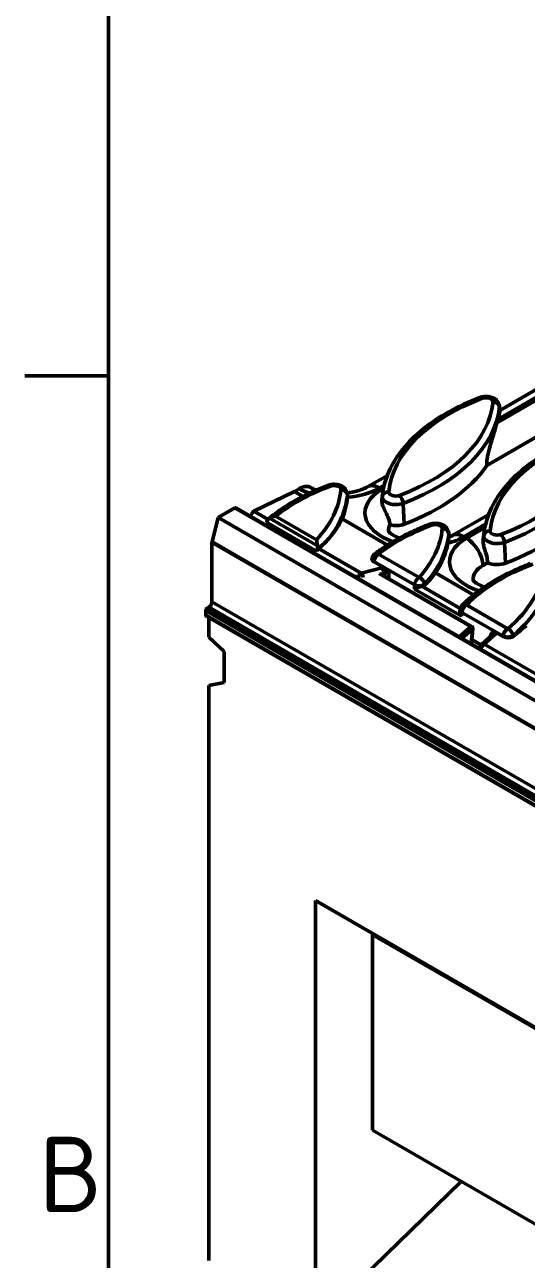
# Model space of a CAD drawing. Header units: millimetres. Extents: x 0 to 2219, y -32 to 1188.
# Drawn here: x 32.2 to 78.9, y 214.9 to 329.6 of the extents above; entities that cross this region are included whole.
import ezdxf

# ---------------------------------------------------------------- set-up
doc = ezdxf.new("R2010")
doc.units = ezdxf.units.MM
doc.header["$LTSCALE"] = 2
doc.layers.get('0').update_dxf_attribs({"lineweight": 50})
for name, color, linetype, lineweight in [('Rahmen (ISO)', 7, 'Continuous', 50), ('Sichtbar (ISO)', 7, 'Continuous', 50), ('Sichtbar schmal (ISO)', 7, 'Continuous', 50)]:
    doc.layers.add(name, color=color, linetype=linetype, lineweight=lineweight)
doc.styles.add('Notiztext (DIN)', font='isocpeur.ttf')

# ---------------------------------------------------------------- blocks, each defined once
blk = doc.blocks.new('Ränder Standardrahmen')
at = {"layer": 'Rahmen (ISO)'}
blk.add_line((20, 148.5), (16.1, 148.5), dxfattribs=at)
at = {"layer": 'Rahmen (ISO)', "flags": 128}
blk.add_lwpolyline([(20, 20), (20, 574), (821, 574), (821, 20), (20, 20)], dxfattribs=at)
at = {"layer": 'Rahmen (ISO)', "insert": (16.753, 109.625), "char_height": 3.5, "attachment_point": 7, "style": 'Notiztext (DIN)'}
blk.add_mtext('B', dxfattribs=at)

msp = doc.modelspace()

# ---------------------------------------------------------------- linework, layer by layer
at = {"layer": 'Sichtbar (ISO)'}
for p, q in [((76.395, 293.7843), (80.0741, 295.9084)), ((76.3517, 294.1874), (76.4021, 293.7183)), ((75.1742, 288.6447), (79.963, 291.4095)), ((64.0957, 286.6833), (65.932, 287.7434)), ((53.5253, 284.4004), (57.2826, 286.244)), ((57.2826, 286.244), (57.7159, 286.4942)), ((57.2826, 286.244), (58.0771, 285.7853)), ((62.2096, 286.0224), (62.2324, 285.81)), ((65.467, 285.8496), (65.4294, 285.4991)), ((51.737, 284.7101), (50.1813, 283.812)), ((193.2583, 203.0704), (51.837, 284.72)), ((50.1813, 283.812), (49.6229, 281.5551)), ((50.1813, 283.812), (191.6027, 202.1623)), ((53.2218, 283.9205), (53.2224, 283.9283)), ((61.7113, 283.6871), (65.9301, 281.2514)), ((71.9525, 282.1472), (75.3601, 284.1146)), ((71.6377, 282.3935), (71.6845, 281.9576)), ((49.6156, 281.4993), (49.6156, 275.9736)), ((74.8951, 282.2207), (74.8534, 281.8318)), ((64.4989, 279.9657), (64.5056, 280.0134)), ((64.5057, 280.0134), (64.5057, 280.0135)), ((64.6741, 279.7069), (65.609, 279.1672)), ((74.8346, 279.3764), (75.2489, 279.6156)), ((62.9047, 278.33), (63.0514, 278.3665)), ((73.7779, 273.6991), (65.291, 278.599)), ((70.3985, 278.6716), (73.9591, 276.6158)), ((49.05, 275.1571), (49.05, 274.7348)), ((49.0914, 274.6433), (190.5127, 192.9936)), ((49.3328, 275.4837), (49.1914, 275.402)), ((49.3328, 272.6995), (49.3328, 274.5039)), ((72.6806, 275.1984), (72.6912, 275.2792)), ((73.7584, 272.0637), (73.8772, 273.5095)), ((49.3328, 272.6995), (50.747, 271.3778)), ((73.7915, 272.4668), (74.6327, 271.9811)), ((75.7351, 272.9691), (74.6502, 271.9978)), ((76.1017, 273.1092), (76.7024, 272.7624)), ((50.747, 271.3778), (50.747, 268.4691)), ((74.5205, 271.7524), (74.5047, 271.6328)), ((50.747, 268.4691), (49.3328, 268.1969)), ((49.3328, 214.7364), (49.3328, 268.1969)), ((59.2323, 248.2127), (110.9925, 218.3289)), ((59.2323, 205.7549), (59.2323, 248.2127)), ((64.5557, 245.0325), (64.5557, 226.8497)), ((64.5557, 226.8497), (110.9925, 200.0394)), ((60.5632, 210.2121), (72.7973, 222.0914))]:
    msp.add_line(p, q, dxfattribs=at)
for centre, radius, start, end in [((65.0998, 279.9302), 0.6, 127.94478, 172.018483), ((73.2864, 275.2036), 0.6, 135.266587, 172.469039), ((73.6779, 273.5259), 0.2, 355.303068, 60), ((74.917, 271.6998), 0.4, 131.837104, 172.449087)]:
    msp.add_arc(centre, radius, start, end, dxfattribs=at)
for centre, major_axis, ratio, start_param, end_param in [((56.4955, 294.5404), (19.91, 0), 0.57735027, 6.11489772, 6.14293155), ((56.4955, 292.9074), (20.085, 0), 0.57735027, 5.29210017, 5.90675937), ((51.737, 284.5468), (0.1, 0.1732), 0.57735027, 0, 0.78539816), ((42.3534, 286.3754), (19.91, 0), 0.57735027, 6.04713567, 6.22450266), ((62.1664, 283.8597), (-0.1295, -2.2667), 0.03196417, 3.74360457, 3.76591907), ((65.9236, 289.2785), (20.085, 0), 0.57735027, 5.29210017, 5.90675937), ((53.5042, 284.0625), (0.2, 0.3464), 0.57735027, 0.7104707, 2.26892803), ((42.4455, 287.0578), (-19.832, 1.2008), 0.53261237, 2.74381871, 2.93216028), ((69.2406, 282.6061), (-3.2, 0), 0.57735027, 5.99632128, 6.31822896), ((66.7062, 283.9038), (-1.445, 0), 0.57735027, 1.19161899, 2.15050752), ((49.7571, 281.5809), (-0.1, -0.1732), 0.57735027, 5.17603659, 5.49778714), ((51.8251, 284.7659), (10.167, 1.2667), 0.64815272, 5.48652558, 5.64526018), ((51.7815, 282.7465), (19.91, 0), 0.57735027, 5.92080953, 6.16836405), ((77.0973, 278.07), (-3.2, 0), 0.57735027, 5.49778714, 6.31822896), ((76.1343, 280.2749), (-1.445, 0), 0.57735027, 0.91132209, 2.15050752), ((51.8737, 283.2927), (-19.8466, 1.2017), 0.53261237, 2.68529338, 2.80544828), ((49.3328, 275.8103), (-0.2, -0.3464), 0.57735027, 0.78539816, 2.35619449), ((49.1914, 275.2388), (-0.1, -0.1732), 0.57735027, 3.92699082, 5.49778714), ((49.1914, 274.8165), (-0.1, -0.1732), 0.57735027, 5.49778714, 6.28318531), ((61.3019, 279.5277), (-19.8612, 1.2026), 0.53261237, 2.56640193, 2.68569401), ((59.565, 243.015), (3.9364, 4.6029), 0.66653171, 5.62113306, 5.64315306)]:
    msp.add_ellipse(centre, major_axis=major_axis, ratio=ratio, start_param=start_param, end_param=end_param, dxfattribs=at)
for points, knots in [([(76.3517, 294.1874), (76.3417, 294.2802), (76.3157, 294.3694), (76.2377, 294.538), (76.1836, 294.6149), (76.0491, 294.7622), (75.9656, 294.826), (75.7667, 294.9443), (75.6487, 294.9904), (75.3953, 295.057), (75.2591, 295.0741), (74.9874, 295.0767), (74.852, 295.0624), (74.6583, 295.0163), (74.5976, 294.998), (74.5379, 294.9754)], [0.84730152, 0.84730152, 0.84730152, 0.84730152, 1.04618125, 1.04618125, 1.27053191, 1.27053191, 1.55604408, 1.55604408, 1.92906516, 1.92906516, 2.33958728, 2.33958728, 2.74695421, 2.74695421, 2.93590568, 2.93590568, 2.93590568, 2.93590568]), ([(74.5379, 294.9754), (73.5131, 294.588), (72.5481, 294.1445), (70.7698, 293.1578), (69.9564, 292.6146), (68.5092, 291.4427), (67.8753, 290.814), (66.8117, 289.4877), (66.3821, 288.7898), (65.7499, 287.3468), (65.5478, 286.6017), (65.467, 285.8496)], [2.93590568, 2.93590568, 2.93590568, 2.93590568, 3.121742036, 3.121742036, 3.307578392, 3.307578392, 3.493414749, 3.493414749, 3.679251105, 3.679251105, 3.865087461, 3.865087461, 3.865087461, 3.865087461]), ([(76.3973, 293.6793), (76.3949, 293.6712), (76.3924, 293.6628), (76.351, 293.5174), (76.3006, 293.3054), (76.2332, 293.0284), (76.2218, 292.9818), (76.21, 292.9334)], [0.709582647, 0.709582647, 0.709582647, 0.709582647, 0.73010989, 0.73010989, 1.054656499, 1.054656499, 1.116700016, 1.116700016, 1.116700016, 1.116700016]), ([(76.1242, 292.615), (76.0448, 292.3457), (75.9484, 292.0204), (75.7121, 291.2345), (75.5671, 290.7625), (75.3531, 289.9742), (75.2559, 289.5886), (75.1904, 289.1416), (75.1776, 289.0291), (75.1665, 288.8219), (75.1675, 288.7266), (75.1742, 288.6447)], [-1.17413138, -1.17413138, -1.17413138, -1.17413138, -0.82821986, -0.82821986, -0.41657877, -0.41657877, -0.15549961, -0.15549961, -0.07774981, -0.07774981, -0.0059838, -0.0059838, -0.0059838, -0.0059838]), ([(83.9659, 291.3465), (82.9411, 290.9591), (81.9762, 290.5156), (80.1979, 289.5289), (79.3845, 288.9857), (77.9373, 287.8138), (77.3034, 287.1852), (76.2398, 285.8588), (75.8102, 285.1609), (75.178, 283.718), (74.9759, 282.9728), (74.8951, 282.2207)], [2.93590568, 2.93590568, 2.93590568, 2.93590568, 3.121742036, 3.121742036, 3.307578392, 3.307578392, 3.493414749, 3.493414749, 3.679251105, 3.679251105, 3.865087461, 3.865087461, 3.865087461, 3.865087461]), ([(60.3957, 286.8104), (59.9696, 286.6493), (59.5537, 286.4786), (58.7451, 286.1185), (58.3523, 285.9291), (57.5919, 285.5329), (57.2244, 285.326), (56.5168, 284.8955), (56.1767, 284.6719), (55.526, 284.2092), (55.2153, 283.97), (54.9203, 283.7236)], [2.93590568, 2.93590568, 2.93590568, 2.93590568, 3.013185639, 3.013185639, 3.090465597, 3.090465597, 3.167745556, 3.167745556, 3.245025515, 3.245025515, 3.322305474, 3.322305474, 3.322305474, 3.322305474]), ([(57.7159, 286.4942), (57.812, 286.5497), (57.917, 286.5993), (58.1225, 286.6708), (58.2231, 286.6926), (58.4007, 286.7103), (58.494, 286.7077), (58.6568, 286.6762), (58.7278, 286.6508), (58.7896, 286.6187)], [0.814738354, 0.814738354, 0.814738354, 0.814738354, 0.916662591, 0.916662591, 1.018586827, 1.018586827, 1.120511472, 1.120511472, 1.208968577, 1.208968577, 1.208968577, 1.208968577]), ([(58.7896, 286.6188), (58.8707, 286.5765), (58.9595, 286.5347), (59.1455, 286.456), (59.2421, 286.419), (59.344, 286.3841)], [4.764039877, 4.764039877, 4.764039877, 4.764039877, 4.865549494, 4.865549494, 4.961674136, 4.961674136, 4.961674136, 4.961674136]), ([(62.2096, 286.0224), (62.1996, 286.1152), (62.1735, 286.2044), (62.0956, 286.3731), (62.0415, 286.4499), (61.907, 286.5973), (61.8235, 286.6611), (61.6245, 286.7794), (61.5065, 286.8254), (61.2531, 286.892), (61.117, 286.9091), (60.8453, 286.9118), (60.7099, 286.8974), (60.5162, 286.8514), (60.4555, 286.833), (60.3957, 286.8104)], [0.84730152, 0.84730152, 0.84730152, 0.84730152, 1.04618125, 1.04618125, 1.27053191, 1.27053191, 1.55604408, 1.55604408, 1.92906516, 1.92906516, 2.33958728, 2.33958728, 2.74695421, 2.74695421, 2.93590568, 2.93590568, 2.93590568, 2.93590568]), ([(62.1947, 286.113), (62.2148, 286.1154), (62.2349, 286.1178), (62.4438, 286.144), (62.628, 286.1753), (62.9803, 286.2512), (63.1484, 286.2957), (63.4628, 286.3948), (63.609, 286.4494), (63.874, 286.5639), (63.9928, 286.6239), (64.0957, 286.6833)], [5.696682719, 5.696682719, 5.696682719, 5.696682719, 5.71180925, 5.71180925, 5.854653264, 5.854653264, 5.997497278, 5.997497278, 6.140341293, 6.140341293, 6.283185307, 6.283185307, 6.283185307, 6.283185307]), ([(66.1713, 283.1288), (66.1573, 283.3329), (66.1102, 283.531), (65.9736, 283.9233), (65.8819, 284.1154), (65.7102, 284.4595), (65.6315, 284.6111), (65.5062, 284.8975), (65.4602, 285.0265), (65.4179, 285.2434), (65.4123, 285.3306), (65.4205, 285.4133)], [-2.90382517, -2.90382517, -2.90382517, -2.90382517, -2.752381467, -2.752381467, -2.589275476, -2.589275476, -2.452749211, -2.452749211, -2.330195852, -2.330195852, -2.239932197, -2.239932197, -2.239932197, -2.239932197]), ([(54.6613, 283.3945), (54.7022, 283.4688), (54.7508, 283.543), (54.8503, 283.6623), (54.9153, 283.7237), (54.9794, 283.7683)], [0.028092156, 0.028092156, 0.028092156, 0.028092156, 0.086940695, 0.086940695, 0.145514477, 0.145514477, 0.145514477, 0.145514477]), ([(54.9794, 283.7683), (55.0169, 283.7938), (55.0573, 283.8165), (55.1643, 283.8665), (55.2337, 283.89), (55.3782, 283.9245), (55.454, 283.9351), (55.5306, 283.9389), (55.5315, 283.9389), (55.5325, 283.9389)], [0.399657719, 0.399657719, 0.399657719, 0.399657719, 0.435350029, 0.435350029, 0.490202578, 0.490202578, 0.547078004, 0.547078004, 0.547797067, 0.547797067, 0.547797067, 0.547797067]), ([(69.8238, 283.1816), (69.4337, 283.0341), (69.0522, 282.8785), (68.3084, 282.5517), (67.946, 282.3805), (67.2422, 282.0233), (66.9008, 281.8372), (66.2404, 281.4509), (65.9215, 281.2507), (65.3077, 280.8368), (65.0129, 280.6232), (64.7309, 280.4033)], [2.93590568, 2.93590568, 2.93590568, 2.93590568, 3.006651215, 3.006651215, 3.07739675, 3.07739675, 3.148142285, 3.148142285, 3.21888782, 3.21888782, 3.289633355, 3.289633355, 3.289633355, 3.289633355]), ([(66.0288, 282.5636), (66.0288, 282.5636), (66.029, 282.5631), (66.0341, 282.5536), (66.0625, 282.5058), (66.206, 282.3653), (66.3161, 282.2763), (66.6186, 282.091), (66.8115, 281.9946), (67.0364, 281.9078)], [4.199062849, 4.199062849, 4.199062849, 4.199062849, 4.225686896, 4.225686896, 4.459788342, 4.459788342, 4.682621142, 4.682621142, 4.908432962, 4.908432962, 4.908432962, 4.908432962]), ([(71.6377, 282.3935), (71.6277, 282.4864), (71.6016, 282.5756), (71.5237, 282.7442), (71.4696, 282.8211), (71.3351, 282.9684), (71.2515, 283.0322), (71.0526, 283.1505), (70.9346, 283.1965), (70.6812, 283.2631), (70.5451, 283.2803), (70.2734, 283.2829), (70.138, 283.2685), (69.9443, 283.2225), (69.8836, 283.2042), (69.8238, 283.1816)], [0.84730152, 0.84730152, 0.84730152, 0.84730152, 1.04618125, 1.04618125, 1.27053191, 1.27053191, 1.55604408, 1.55604408, 1.92906516, 1.92906516, 2.33958728, 2.33958728, 2.74695421, 2.74695421, 2.93590568, 2.93590568, 2.93590568, 2.93590568]), ([(59.3339, 281.7442), (59.3341, 281.7435), (59.3342, 281.7428), (59.352, 281.6727), (59.3693, 281.5917), (59.4002, 281.4198), (59.4144, 281.3278), (59.4283, 281.2191), (59.4296, 281.2087), (59.4309, 281.1983)], [-0.000916489, -0.000916489, -0.000916489, -0.000916489, 0, 0, 0.090785002, 0.090785002, 0.173500689, 0.173500689, 0.182100723, 0.182100723, 0.182100723, 0.182100723]), ([(71.6793, 281.9223), (71.6691, 281.8919), (71.6584, 281.8555), (71.6211, 281.7162), (71.5919, 281.5881), (71.5604, 281.4295)], [-1.216094438, -1.216094438, -1.216094438, -1.216094438, -1.125902361, -1.125902361, -0.919967957, -0.919967957, -0.919967957, -0.919967957]), ([(71.6792, 282.0066), (71.6821, 282.0079), (71.685, 282.0093), (71.7121, 282.0218), (71.7358, 282.0331), (71.7821, 282.0558), (71.8048, 282.0672), (71.8489, 282.09), (71.8704, 282.1014), (71.9123, 282.1243), (71.9327, 282.1358), (71.9525, 282.1472)], [6.170072873, 6.170072873, 6.170072873, 6.170072873, 6.173323909, 6.173323909, 6.200789259, 6.200789259, 6.228254608, 6.228254608, 6.255719958, 6.255719958, 6.283185307, 6.283185307, 6.283185307, 6.283185307]), ([(75.2489, 279.6156), (75.2456, 279.8037), (75.2181, 280.0079), (75.1097, 280.4797), (75.0186, 280.7503), (74.92, 281.1004), (74.8929, 281.2046), (74.8532, 281.4072), (74.8409, 281.5056), (74.8372, 281.6402), (74.8388, 281.6876), (74.8432, 281.7341)], [0.043364886, 0.043364886, 0.043364886, 0.043364886, 0.19996601, 0.19996601, 0.399932019, 0.399932019, 0.475600656, 0.475600656, 0.551269293, 0.551269293, 0.592993875, 0.592993875, 0.592993875, 0.592993875]), ([(74.8432, 281.7341), (74.8456, 281.7578), (74.848, 281.7814), (74.8514, 281.8138), (74.8524, 281.8228), (74.8534, 281.8318)], [0.7095826466, 0.7095826466, 0.7095826466, 0.7095826466, 0.7301098899, 0.7301098899, 0.7380138856, 0.7380138856, 0.7380138856, 0.7380138856]), ([(59.4309, 281.1983), (59.4411, 281.1084), (59.4399, 281.0047), (59.4191, 280.8391), (59.4001, 280.7536), (59.3758, 280.6726)], [0.94311037, 0.94311037, 0.94311037, 0.94311037, 1.013503447, 1.013503447, 1.072866948, 1.072866948, 1.072866948, 1.072866948]), ([(59.3758, 280.6726), (59.378, 280.6796), (59.3802, 280.6865), (59.3958, 280.7345), (59.4103, 280.7737), (59.4455, 280.8488), (59.4667, 280.8837), (59.4933, 280.9141), (59.4958, 280.9168), (59.4995, 280.9207), (59.5007, 280.9219), (59.5026, 280.9239), (59.5035, 280.9247), (59.5051, 280.9263), (59.5059, 280.9271), (59.5078, 280.9289), (59.5088, 280.9299), (59.5126, 280.9334), (59.5153, 280.9358), (59.5186, 280.9386), (59.5192, 280.9391), (59.5198, 280.9395)], [-0.4445563589, -0.4445563589, -0.4445563589, -0.4445563589, -0.4389069348, -0.4389069348, -0.4053868222, -0.4053868222, -0.3677663626, -0.3677663626, -0.3638840026, -0.3638840026, -0.3621644892, -0.3621644892, -0.3608929959, -0.3608929959, -0.3597154702, -0.3597154702, -0.3581133976, -0.3581133976, -0.3541529217, -0.3541529217, -0.3532968111, -0.3532968111, -0.3532968111, -0.3532968111]), ([(64.4989, 279.9657), (64.4968, 279.9503), (64.4967, 279.9338), (64.5056, 279.8774), (64.5251, 279.8385), (64.5856, 279.7674), (64.6254, 279.7351), (64.6741, 279.7069)], [0.0790366686, 0.0790366686, 0.0790366686, 0.0790366686, 0.096466788, 0.096466788, 0.1354534975, 0.1354534975, 0.1723215504, 0.1723215504, 0.1723215504, 0.1723215504]), ([(66.0733, 278.5496), (66.073, 278.5502), (66.0727, 278.5508), (66.0146, 278.6641), (65.9528, 278.7844), (65.8441, 278.9431), (65.7918, 279.0136), (65.6888, 279.1126), (65.6492, 279.1439), (65.6089, 279.1672)], [-0.000489422, -0.000489422, -0.000489422, -0.000489422, 0, 0, 0.095102169, 0.095102169, 0.138306466, 0.138306466, 0.163178105, 0.163178105, 0.163178105, 0.163178105]), ([(79.2519, 279.5527), (78.7319, 279.3561), (78.2272, 279.1451), (77.253, 278.6958), (76.7834, 278.4575), (75.8833, 277.9553), (75.4528, 277.6914), (74.6346, 277.1398), (74.2469, 276.8521), (73.518, 276.2549), (73.1767, 275.9453), (72.8602, 275.6259)], [2.93590568, 2.93590568, 2.93590568, 2.93590568, 3.030206977, 3.030206977, 3.124508274, 3.124508274, 3.218809571, 3.218809571, 3.313110868, 3.313110868, 3.407412165, 3.407412165, 3.407412165, 3.407412165]), ([(73.8856, 278.0275), (73.8856, 278.0275), (73.8857, 278.0271), (73.8897, 278.0196), (73.9155, 277.9749), (74.0513, 277.8391), (74.1583, 277.7508), (74.4553, 277.5657), (74.6457, 277.4689), (74.8949, 277.3709), (74.9214, 277.3608), (74.9484, 277.3508)], [4.199062849, 4.199062849, 4.199062849, 4.199062849, 4.221116428, 4.221116428, 4.450647406, 4.450647406, 4.674000994, 4.674000994, 4.900233498, 4.900233498, 4.926685364, 4.926685364, 4.926685364, 4.926685364]), ([(69.1336, 277.4298), (69.1105, 277.425), (69.0868, 277.4191), (69.0289, 277.403), (68.9946, 277.3921), (68.8939, 277.3576), (68.8252, 277.3306), (68.6983, 277.2771), (68.6425, 277.2525), (68.545, 277.2085), (68.502, 277.1884), (68.4641, 277.1704), (68.4635, 277.1701), (68.463, 277.1699)], [-0.212610629, -0.212610629, -0.212610629, -0.212610629, -0.191244695, -0.191244695, -0.161174145, -0.161174145, -0.102075842, -0.102075842, -0.049506103, -0.049506103, 0, 0, 0.000678411, 0.000678411, 0.000678411, 0.000678411]), ([(69.1336, 277.4298), (69.1915, 277.4418), (69.245, 277.459), (69.3381, 277.5018), (69.3777, 277.5274), (69.4078, 277.5563)], [0.0000916319, 0.0000916319, 0.0000916319, 0.0000916319, 0.0481755212, 0.0481755212, 0.0963086978, 0.0963086978, 0.0963086978, 0.0963086978]), ([(72.8179, 274.6556), (72.8176, 274.6563), (72.8172, 274.657), (72.7837, 274.7166), (72.7555, 274.7781), (72.7099, 274.9047), (72.6926, 274.9707), (72.6748, 275.0954), (72.6743, 275.1505), (72.6806, 275.1984)], [-0.188865636, -0.188865636, -0.188865636, -0.188865636, -0.188353588, -0.188353588, -0.144872206, -0.144872206, -0.099468617, -0.099468617, -0.056137813, -0.056137813, -0.056137813, -0.056137813]), ([(76.1017, 273.1092), (76.0614, 273.1325), (76.0206, 273.1475), (75.9121, 273.1706), (75.8542, 273.1638), (75.7322, 273.1383), (75.6586, 273.0962), (75.5894, 273.0563), (75.589, 273.0561), (75.5887, 273.0559)], [0, 0, 0, 0, 0.042668989, 0.042668989, 0.116792494, 0.116792494, 0.279975073, 0.279975073, 0.280815025, 0.280815025, 0.280815025, 0.280815025]), ([(76.7024, 272.7624), (76.738, 272.7418), (76.7781, 272.7235), (76.8672, 272.6914), (76.9166, 272.6779), (77.0367, 272.6548), (77.1087, 272.648), (77.2578, 272.6481), (77.3313, 272.6564), (77.445, 272.6825), (77.4871, 272.6959), (77.5603, 272.7271), (77.5919, 272.7446), (77.6187, 272.764)], [0, 0, 0, 0, 0.037747517, 0.037747517, 0.077727895, 0.077727895, 0.130880562, 0.130880562, 0.189604363, 0.189604363, 0.227993098, 0.227993098, 0.263798802, 0.263798802, 0.263798802, 0.263798802])]:
    msp.add_open_spline(points, degree=3, knots=knots, dxfattribs=at)
for points in [[(76.4021, 293.7183), (76.4032, 293.7076), (76.4016, 293.6944), (76.3973, 293.6793)], [(62.2324, 285.8099), (62.2351, 285.7848), (62.235, 285.7582), (62.2321, 285.7303)], [(65.4205, 285.4133), (65.4234, 285.4419), (65.4263, 285.4706), (65.4294, 285.4992)], [(71.6845, 281.9576), (71.6855, 281.9479), (71.6839, 281.9361), (71.6793, 281.9223)], [(72.6917, 275.2819), (72.6917, 275.282), (72.6917, 275.2822), (72.6917, 275.2823)], [(75.7353, 272.9692), (75.7352, 272.9692), (75.7352, 272.9691), (75.7351, 272.9691)], [(75.7356, 272.9696), (75.7358, 272.9697), (75.7359, 272.9698), (75.7359, 272.9698)]]:
    msp.add_open_spline(points, degree=3, dxfattribs=at)
at = {"layer": 'Sichtbar schmal (ISO)'}
for p, q in [((79.714, 294.6876), (76.1242, 292.615)), ((76.21, 292.9334), (79.7843, 294.997)), ((76.3521, 294.1024), (76.3973, 293.6793)), ((62.21, 285.9374), (62.2321, 285.7303)), ((65.1957, 286.5743), (65.6422, 286.8321)), ((65.5719, 286.5226), (65.4286, 286.4399)), ((51.737, 284.7101), (193.1583, 203.0605)), ((65.4602, 285.7832), (65.4205, 285.4133)), ((67.3898, 285.14), (67.4977, 283.2059)), ((53.2224, 283.9283), (62.9147, 278.3325)), ((54.8364, 283.6435), (53.5253, 284.4004)), ((54.9794, 283.7683), (59.4309, 281.1983)), ((55.5325, 283.9389), (59.3339, 281.7442)), ((54.6613, 283.3945), (59.3758, 280.6726)), ((73.0525, 282.0382), (75.0702, 283.2032)), ((75, 282.8937), (73.2854, 281.9038)), ((49.6156, 281.4993), (191.037, 199.8496)), ((191.0443, 199.9054), (49.6229, 281.5551)), ((71.6381, 282.3086), (71.6793, 281.9223)), ((74.8883, 282.1543), (74.8432, 281.7341)), ((76.8179, 281.5112), (76.9258, 279.577)), ((63.508, 278.637), (59.5198, 280.9395)), ((68.8763, 278.2397), (65.0998, 280.4201)), ((65.4148, 279.1336), (63.508, 278.637)), ((64.6741, 279.7069), (64.6772, 279.7289)), ((68.4537, 277.5485), (64.6772, 279.7289)), ((62.9524, 278.3025), (63.152, 278.3521)), ((65.1685, 278.6156), (73.6902, 273.6957)), ((65.3539, 278.5627), (65.5929, 278.6249)), ((65.5929, 278.6249), (65.5896, 278.4266)), ((66.0667, 278.1511), (66.0733, 278.5496)), ((68.4537, 277.5485), (68.4543, 277.5244)), ((68.463, 277.1699), (72.8179, 274.6556)), ((72.7087, 275.3657), (69.1336, 277.4298)), ((69.4078, 277.5563), (69.406, 277.6326)), ((49.6156, 275.9736), (191.037, 194.3239)), ((77.1247, 273.4775), (73.2864, 275.6935)), ((49.05, 275.1571), (190.4713, 193.5074)), ((190.4713, 193.0852), (49.05, 274.7348)), ((190.6127, 193.7524), (49.1914, 275.402)), ((49.3328, 275.4837), (190.7542, 193.834)), ((72.8609, 274.9803), (72.8638, 275.0023)), ((76.7021, 272.7863), (72.8638, 275.0023)), ((73.6902, 273.6957), (72.5957, 272.735)), ((72.8583, 272.5833), (73.8504, 273.4541)), ((73.8504, 273.4541), (73.7372, 272.0759)), ((74.9382, 272.0377), (76.0231, 273.009)), ((75.5887, 273.0559), (75.5559, 272.8086)), ((76.7021, 272.7863), (76.7024, 272.7624)), ((77.6187, 272.764), (77.6179, 272.8353)), ((74.6343, 271.558), (74.6353, 271.5656)), ((74.6353, 271.5656), (117.7862, 246.6524)), ((80.2006, 268.9995), (74.9382, 272.0377)), ((64.5557, 245.0325), (110.9925, 218.2223))]:
    msp.add_line(p, q, dxfattribs=at)
for centre, major_axis, ratio, start_param, end_param in [((85.3168, 285.5864), (-19.2902, 0), 0.57735027, 5.29210017, 6.22707289), ((56.4955, 295.1936), (19.2902, 0), 0.57735027, 5.29210017, 6.22707289), ((56.4955, 294.7464), (19.8879, 0), 0.57735027, 5.29210017, 6.22707289), ((74.75, 294.4142), (-0.2122, 0.5612), 0.4472624, 5.58148812, 6.28318531), ((75.1062, 294.59), (0.6502, 0), 0.57735027, 6.22707289, 8.43369282), ((75.7554, 294.0791), (0.5972, -0.0581), 0.81521151, 0.16641408, 1.64994394), ((75.1062, 294.1428), (1.2479, 0), 0.57735027, 6.22707289, 6.34508866), ((94.7449, 281.9576), (-19.2902, 0), 0.57735027, 5.29210017, 6.22707289), ((65.9236, 291.5647), (19.2902, 0), 0.57735027, 5.29210017, 6.22707289), ((65.9236, 291.1175), (19.8879, 0), 0.57735027, 5.29210017, 6.22707289), ((71.1747, 277.4215), (19.2902, 0), 0.57735027, 2.15050752, 2.51646922), ((61.3838, 288.7752), (5.3909, 0), 0.57735027, 3.96409896, 4.18690078), ((42.3534, 287.0286), (19.2902, 0), 0.57735027, 5.7888103, 6.22707289), ((60.6079, 286.2492), (-0.2122, 0.5612), 0.4472624, 5.58148812, 6.28318531), ((42.3534, 286.5814), (19.8879, 0), 0.57735027, 5.85933335, 6.22707289), ((60.964, 286.425), (0.6502, 0), 0.57735027, 6.22707289, 8.43369282), ((61.6132, 285.9141), (0.5972, -0.0581), 0.81521151, 0.16641408, 1.64994394), ((60.964, 285.9778), (1.2479, 0), 0.57735027, 6.22707289, 6.34508866), ((61.3838, 288.7752), (5.3909, 0), 0.57735027, 4.86983883, 5.49778714), ((69.2406, 284.2391), (-5.3909, 0), 0.57735027, 5.49778714, 7.3106145), ((65.1957, 284.778), (-1.1, 1.9053), 0.57735027, 5.49778714, 6.28318531), ((65.4286, 284.6436), (-1.1, 1.9053), 0.57735027, 5.4246718, 5.49778714), ((66.057, 285.7212), (-0.5972, 0.0581), 0.81521151, 4.7915366, 6.27506646), ((85.3168, 285.1392), (-19.8879, 0), 0.57735027, 6.22128195, 6.22707289), ((66.7062, 286.19), (-0.6502, 0), 0.57735027, 6.22707289, 8.43369282), ((67.0624, 285.386), (0.2122, -0.5612), 0.4472624, 0.9563656, 2.43989547), ((66.7062, 285.7428), (-1.2479, 0), 0.57735027, 6.22707289, 8.43369282), ((80.6028, 273.7926), (19.2902, 0), 0.57735027, 2.15050752, 2.50423519), ((51.7815, 283.3997), (19.2902, 0), 0.57735027, 5.80145409, 6.22707289), ((70.036, 282.6203), (-0.2122, 0.5612), 0.4472624, 5.58148812, 6.28318531), ((70.3921, 282.7962), (0.6502, 0), 0.57735027, 6.22707289, 8.43369282), ((71.0413, 282.2852), (0.5972, -0.0581), 0.81521151, 0.16641408, 1.64994394), ((70.3921, 282.349), (1.2479, 0), 0.57735027, 6.22707289, 6.34508866), ((75.4851, 282.0923), (-0.5972, 0.0581), 0.81521151, 4.7915366, 6.27506646), ((76.1343, 282.5611), (-0.6502, 0), 0.57735027, 6.22707289, 8.43369282), ((51.7815, 282.9525), (19.8879, 0), 0.57735027, 5.80145409, 6.22707289), ((77.0973, 279.703), (-5.3909, 0), 0.57735027, 5.49778714, 7.33984391), ((69.2406, 284.2391), (5.3909, 0), 0.57735027, 5.15723678, 5.49778714), ((73.0525, 280.2419), (-1.1, 1.9053), 0.57735027, 5.49778714, 6.28318531), ((73.2854, 280.1075), (-1.1, 1.9053), 0.57735027, 4.0180256, 5.49778714), ((76.1343, 282.1139), (-1.2479, 0), 0.57735027, 6.22707289, 8.43369282), ((94.7449, 281.5104), (-19.8879, 0), 0.57735027, 6.22128195, 6.22707289), ((76.4904, 281.7572), (0.2122, -0.5612), 0.4472624, 0.9563656, 2.43989547), ((65.0998, 279.9302), (0.3, 0.5196), 0.57735027, 0.78539816, 2.26892803), ((65.0998, 279.9302), (-0.3689, 0.4732), 0.65619468, 5.41196357, 6.28318531), ((65.8125, 278.7447), (-0.799, 0.0514), 0.53286691, 5.00420055, 5.26730515), ((90.0309, 270.1637), (19.2902, 0), 0.57735027, 2.15050752, 2.622014), ((61.2096, 279.7708), (19.2902, 0), 0.57735027, 5.68266029, 6.22707289), ((63.4868, 278.299), (-0.2, -0.3464), 0.57735027, 3.85206335, 5.02084444), ((63.4868, 278.299), (0.1008, -0.3871), 0.4443912, 1.32720349, 2.50503389), ((68.8763, 277.7498), (-0.3, -0.5196), 0.57735027, 3.92699082, 5.41052068), ((68.8763, 277.7498), (-0.4447, 0.4027), 0.7235745, 3.80889871, 5.29242857), ((61.2096, 279.3236), (19.8879, 0), 0.57735027, 5.68266029, 6.22707289), ((73.2864, 275.2036), (-0.4262, 0.4223), 0.70874227, 5.32457483, 6.28318531), ((73.2864, 275.2036), (0.3, 0.5196), 0.57735027, 0.78539816, 2.26892803), ((73.6779, 273.5259), (0.1, 0.1732), 0.57735027, 0, 0.6981317), ((73.6779, 273.5259), (-0.1319, 0.1503), 0.75610821, 3.71743875, 5.35263193), ((73.6779, 273.5259), (0.1993, -0.0164), 0.62707677, 5.80800024, 6.28318531), ((77.1247, 272.9876), (-0.3, -0.5196), 0.57735027, 3.92699082, 5.41052068), ((77.1247, 272.9876), (-0.3867, 0.4588), 0.67364157, 3.90307407, 5.38660393), ((74.917, 271.6998), (-0.2668, 0.298), 0.74950884, 5.34851235, 6.28318531), ((75.327, 273.2515), (0.7997, -0.0514), 0.53199247, 5.80163902, 6.06474362), ((74.917, 271.6998), (-0.3965, 0.0526), 0.56218951, 0, 0.85765037), ((74.917, 271.6998), (0.2, 0.3464), 0.57735027, 0.7104707, 2.26892803)]:
    msp.add_ellipse(centre, major_axis=major_axis, ratio=ratio, start_param=start_param, end_param=end_param, dxfattribs=at)
for points, knots in [([(64.6772, 279.7289), (64.5638, 279.805), (64.4997, 279.9039), (64.504, 279.9956), (64.5043, 280.0016), (64.5048, 280.0075), (64.5057, 280.0134)], [0, 0, 0, 0, 0.571428571, 0.571428571, 0.571428571, 0.60862605, 0.60862605, 0.60862605, 0.60862605]), ([(65.5929, 278.6249), (65.5945, 278.7002), (65.5819, 278.7877), (65.5576, 278.8696), (65.5251, 278.9788), (65.4716, 279.0781), (65.4148, 279.1336)], [0, 0, 0, 0, 0.42857143, 0.42857143, 0.42857143, 1, 1, 1, 1]), ([(65.5929, 278.6249), (65.6574, 278.6414), (65.8328, 278.6527), (66.003, 278.5961), (66.0733, 278.5496)], [0, 0, 0, 0, 0.42857143, 1, 1, 1, 1]), ([(68.4537, 277.5485), (68.5334, 277.5142), (68.6295, 277.4928), (68.7283, 277.4834), (68.8333, 277.4733), (68.9423, 277.4765), (69.0439, 277.4921), (69.19, 277.5144), (69.3254, 277.5623), (69.406, 277.6326)], [0, 0, 0, 0, 0.27839845, 0.27839845, 0.27839845, 0.57450515, 0.57450515, 0.57450515, 1, 1, 1, 1]), ([(72.8638, 275.0023), (72.7597, 275.0712), (72.6965, 275.1591), (72.6905, 275.2434), (72.6896, 275.2563), (72.69, 275.2692), (72.6917, 275.2819)], [0, 0, 0, 0, 0.571428571, 0.571428571, 0.571428571, 0.659335967, 0.659335967, 0.659335967, 0.659335967]), ([(76.0231, 273.009), (75.9236, 273.0436), (75.8223, 273.0337), (75.7528, 272.9834), (75.7467, 272.979), (75.7409, 272.9742), (75.7353, 272.9692)], [0, 0, 0, 0, 0.571428571, 0.571428571, 0.571428571, 0.621490514, 0.621490514, 0.621490514, 0.621490514]), ([(76.7021, 272.7863), (76.7763, 272.7531), (76.865, 272.7311), (76.9573, 272.7198), (77.0546, 272.7078), (77.1564, 272.7075), (77.2534, 272.7185), (77.3937, 272.7344), (77.5271, 272.7738), (77.6179, 272.8353)], [0, 0, 0, 0, 0.27940383, 0.27940383, 0.27940383, 0.57407022, 0.57407022, 0.57407022, 1, 1, 1, 1])]:
    msp.add_open_spline(points, degree=3, knots=knots, dxfattribs=at)
for points in [[(68.4543, 277.5244), (68.4572, 277.4062), (68.4601, 277.2881), (68.463, 277.1699)], [(72.8179, 274.6556), (72.8323, 274.7638), (72.8466, 274.8721), (72.8609, 274.9803)], [(75.5887, 273.0559), (75.6506, 273.0253), (75.6914, 272.9843), (75.7041, 272.9413)]]:
    msp.add_open_spline(points, degree=3, dxfattribs=at)

# ---------------------------------------------------------------- block references
at = {"xscale": 2, "yscale": 2, "zscale": 2}
msp.add_blockref('Ränder Standardrahmen', (0, 0), dxfattribs=at)

doc.saveas('drawing.dxf')
